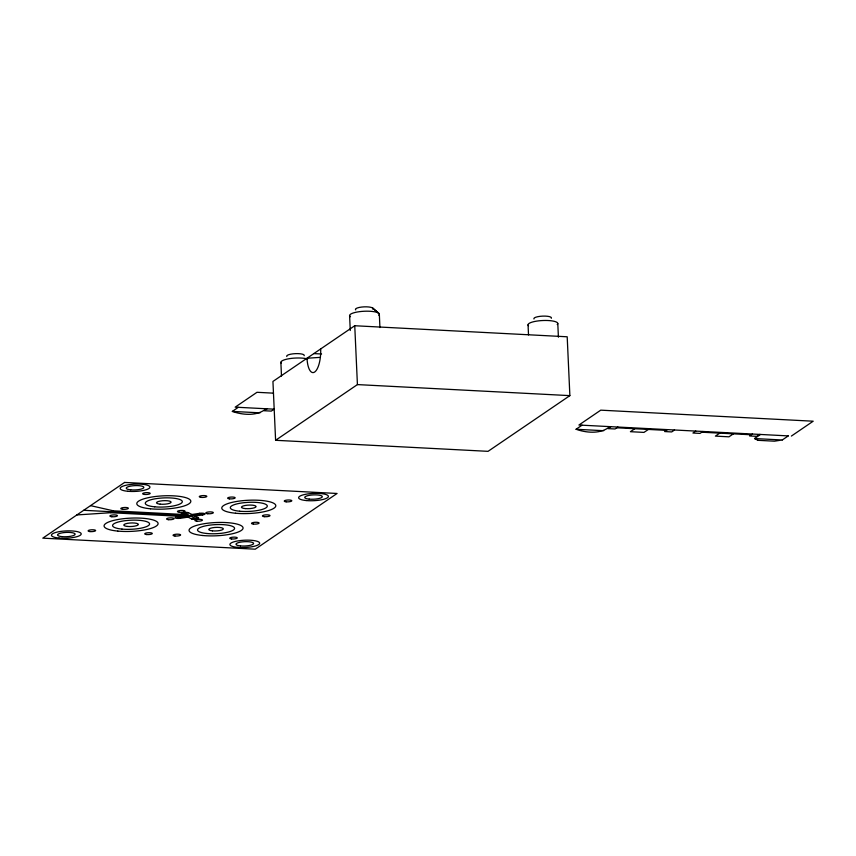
<?xml version="1.0" encoding="UTF-8"?>
<svg xmlns="http://www.w3.org/2000/svg" width="856" height="856" viewBox="0 0 856 856"><rect width="100%" height="100%" fill="white"/><g stroke="black" fill="none" stroke-linecap="round" stroke-linejoin="round"><path stroke-width="1.28" d="M354.748 325.74L272.936 381.444L275.6 440.294L488.059 451.337L569.871 395.633L567.196 336.783L354.748 325.74L357.423 384.59L275.6 440.294M266.055 408.761C257.003 416.412 242.655 415.042 232.308 411.415L238.289 407.317M110.67 512.691L113.399 510.829L182.81 514.445L189.989 515.815L180.081 516.296L110.659 512.701L76.879 514.938M267.051 408.815L264.204 410.741L271.288 411.105L274.123 409.179M180.081 516.296L177.353 516.714A3.799 0.931 -2.6 0 0 175.427 518.03A3.799 0.931 -2.6 0 0 180.434 518.287L188.063 517.131L191.915 514.499L199.544 513.343A3.799 0.931 -2.6 0 1 204.552 513.6A3.799 0.931 -2.6 0 1 202.626 514.916L194.997 516.072L83.706 510.294M576.045 429.273L582.048 425.186M603.737 430.707L576.109 429.273C586.413 432.954 600.773 434.249 609.804 426.63M610.799 426.673L607.963 428.61L615.047 428.974L617.882 427.048M634.778 428.728L630.412 431.692L643.98 432.398L648.377 429.434M667.455 429.626L664.62 431.552L671.703 431.927L674.539 429.99M695.778 431.092L692.943 433.029L700.026 433.393L702.862 431.467M719.757 433.136L715.391 436.111L728.959 436.817L733.357 433.853M752.435 434.035L749.599 435.971L756.683 436.335L759.518 434.409M760.503 434.463L754.51 438.54L757.988 440.326M782.266 439.984L788.269 435.907M791.383 436.068L813.2 421.205L600.752 410.163L578.934 425.025L788.216 435.897M182.81 514.445L181.6 513.825L188.534 512.765L191.915 514.499M178.893 517.495L201.085 514.124L204.627 514.317M188.063 517.131L191.444 518.854L198.389 517.805L194.997 516.072M319.673 357.401L307.015 358.247A19.025 6.816 -87 0 0 314.676 372.018A19.025 6.816 -87 0 0 320.668 348.938M313.842 353.592L321.567 353.999M357.423 384.59L569.871 395.633M272.925 393.129L256.993 392.294L235.175 407.156L273.834 409.157M616.791 427.786L666.364 430.365M701.77 432.205L751.343 434.784M232.361 411.404L260.042 412.838M754.575 438.55L782.202 439.984L774.423 441.182L758.031 440.326M198.453 518.511L194.911 518.329L185.067 513.3M90.533 505.639L113.409 510.829M199.544 513.343L202.626 514.916M177.353 516.714L180.434 518.287M372.788 308.171L378.694 313.221L372.574 307.978M557.791 323.493L558.412 337.2M528.056 324.852L528.516 334.91M379.336 314.216L379.925 327.559M349.59 315.575L350.265 330.502M280.875 362.366L281.485 376.052M350.479 316.72A14.884 3.649 -2.6 0 1 363.95 311.263A14.884 3.649 -2.6 0 1 378.791 315.265M355.679 309.904A8.806 2.161 -2.6 0 1 364.1 306.855A8.806 2.161 -2.6 0 1 372.777 309.123M281.185 363.04A14.884 3.649 -2.6 0 1 289.638 358.621A14.884 3.649 -2.6 0 1 307.625 358.985M286.781 356.513A8.806 2.161 -2.6 0 1 295.374 353.646A8.806 2.161 -2.6 0 1 304.201 355.711M528.505 325.687A14.884 3.649 -2.6 0 1 543.079 320.508A14.884 3.649 -2.6 0 1 557.224 324.542M533.951 318.988A8.806 2.161 -2.6 0 1 542.747 316.121A8.806 2.161 -2.6 0 1 551.307 318.304M198.389 517.805A3.799 0.931 -2.6 0 1 196.452 519.121A3.799 0.931 -2.6 0 1 191.444 518.854M181.6 513.825A3.799 0.931 -2.6 0 1 183.526 512.509A3.799 0.931 -2.6 0 1 188.534 512.765M124.612 482.431L42.8 538.146L255.249 549.188L337.071 493.473L124.612 482.431M201.171 497.4A3.799 0.931 -2.6 0 0 206.831 496.33A3.799 0.931 -2.6 0 0 201.117 495.785A3.799 0.931 -2.6 0 0 201.171 497.4M89.976 531.587A3.799 0.931 -2.6 0 0 95.637 530.527A3.799 0.931 -2.6 0 0 89.912 529.982A3.799 0.931 -2.6 0 0 89.976 531.587M229.504 498.866A3.799 0.931 -2.6 0 0 235.165 497.807A3.799 0.931 -2.6 0 0 229.44 497.261A3.799 0.931 -2.6 0 0 229.504 498.866M253.43 524.097A3.799 0.931 -2.6 0 0 259.09 523.037A3.799 0.931 -2.6 0 0 253.365 522.481A3.799 0.931 -2.6 0 0 253.43 524.097M212.481 530.87A7.297 1.787 -2.6 0 0 223.341 528.837A7.297 1.787 -2.6 0 0 212.363 527.778A7.297 1.787 -2.6 0 0 212.481 530.87M179.353 512.252A3.799 0.931 -2.6 0 0 185.014 511.193A3.799 0.931 -2.6 0 0 179.3 510.636A3.799 0.931 -2.6 0 0 179.353 512.252M286.161 501.819A3.799 0.931 -2.6 0 0 291.821 500.749A3.799 0.931 -2.6 0 0 286.097 500.204A3.799 0.931 -2.6 0 0 286.161 501.819M207.687 513.728A3.799 0.931 -2.6 0 0 213.347 512.658A3.799 0.931 -2.6 0 0 207.623 512.113A3.799 0.931 -2.6 0 0 207.687 513.728M196.773 521.154A3.799 0.931 -2.6 0 0 202.433 520.095A3.799 0.931 -2.6 0 0 196.72 519.538A3.799 0.931 -2.6 0 0 196.773 521.154M111.794 516.735A3.799 0.931 -2.6 0 0 117.454 515.676A3.799 0.931 -2.6 0 0 111.729 515.119A3.799 0.931 -2.6 0 0 111.794 516.735M245.201 508.592A7.297 1.787 -2.6 0 0 256.072 506.549A7.297 1.787 -2.6 0 0 245.084 505.489A7.297 1.787 -2.6 0 0 245.201 508.592M235.496 513.226A27.039 6.634 -2.6 0 0 275.803 505.661A27.039 6.634 -2.6 0 0 235.058 501.744A27.039 6.634 -2.6 0 0 235.496 513.226M121.969 529.094A18.532 4.548 -2.6 0 0 149.597 523.915A18.532 4.548 -2.6 0 0 121.67 521.229A18.532 4.548 -2.6 0 0 121.969 529.094M117.796 531.095A27.039 6.634 -2.6 0 0 158.093 523.53A27.039 6.634 -2.6 0 0 117.358 519.613A27.039 6.634 -2.6 0 0 117.796 531.095M206.949 533.513A18.532 4.548 -2.6 0 0 234.576 528.323A18.532 4.548 -2.6 0 0 206.649 525.638A18.532 4.548 -2.6 0 0 206.949 533.513M202.776 535.514A27.039 6.634 -2.6 0 0 243.072 527.949A27.039 6.634 -2.6 0 0 202.337 524.033A27.039 6.634 -2.6 0 0 202.776 535.514M231.612 538.948A3.799 0.931 -2.6 0 0 237.273 537.889A3.799 0.931 -2.6 0 0 231.548 537.343A3.799 0.931 -2.6 0 0 231.612 538.948M174.956 536.006A3.799 0.931 -2.6 0 0 180.616 534.947A3.799 0.931 -2.6 0 0 174.902 534.39A3.799 0.931 -2.6 0 0 174.956 536.006M130.733 489.846A8.817 2.161 -2.6 0 0 143.872 487.374A8.817 2.161 -2.6 0 0 130.594 486.101A8.817 2.161 -2.6 0 0 130.733 489.846M309.198 499.123A8.817 2.161 -2.6 0 0 322.327 496.662A8.817 2.161 -2.6 0 0 309.059 495.378A8.817 2.161 -2.6 0 0 309.198 499.123M127.737 491.269A14.894 3.649 -2.6 0 0 149.939 487.107A14.894 3.649 -2.6 0 0 127.512 484.945A14.894 3.649 -2.6 0 0 127.737 491.269M62.007 536.637A8.817 2.161 -2.6 0 0 75.146 534.176A8.817 2.161 -2.6 0 0 61.867 532.892A8.817 2.161 -2.6 0 0 62.007 536.637M59.021 538.06A14.894 3.649 -2.6 0 0 81.213 533.898A14.894 3.649 -2.6 0 0 58.786 531.736A14.894 3.649 -2.6 0 0 59.021 538.06M240.472 545.914A8.817 2.161 -2.6 0 0 253.611 543.453A8.817 2.161 -2.6 0 0 240.333 542.169A8.817 2.161 -2.6 0 0 240.472 545.914M237.476 547.348A14.894 3.649 -2.6 0 0 259.678 543.175A14.894 3.649 -2.6 0 0 237.251 541.024A14.894 3.649 -2.6 0 0 237.476 547.348M146.633 534.54A3.799 0.931 -2.6 0 0 152.293 533.47A3.799 0.931 -2.6 0 0 146.569 532.924A3.799 0.931 -2.6 0 0 146.633 534.54M239.68 511.225A18.532 4.548 -2.6 0 0 267.307 506.046A18.532 4.548 -2.6 0 0 239.38 503.36A18.532 4.548 -2.6 0 0 239.68 511.225M154.701 506.816A18.532 4.548 -2.6 0 0 182.317 501.627A18.532 4.548 -2.6 0 0 154.401 498.941A18.532 4.548 -2.6 0 0 154.701 506.816M150.517 508.806A27.039 6.634 -2.6 0 0 190.824 501.242A27.039 6.634 -2.6 0 0 150.078 497.325A27.039 6.634 -2.6 0 0 150.517 508.806M144.525 494.447A3.799 0.931 -2.6 0 0 150.185 493.388A3.799 0.931 -2.6 0 0 144.461 492.842A3.799 0.931 -2.6 0 0 144.525 494.447M127.501 526.451A7.297 1.787 -2.6 0 0 138.362 524.418A7.297 1.787 -2.6 0 0 127.383 523.358A7.297 1.787 -2.6 0 0 127.501 526.451M168.45 519.678A3.799 0.931 -2.6 0 0 174.11 518.618A3.799 0.931 -2.6 0 0 168.386 518.073A3.799 0.931 -2.6 0 0 168.45 519.678M264.344 516.671A3.799 0.931 -2.6 0 0 270.004 515.612A3.799 0.931 -2.6 0 0 264.279 515.055A3.799 0.931 -2.6 0 0 264.344 516.671M160.222 504.173A7.297 1.787 -2.6 0 0 171.093 502.13A7.297 1.787 -2.6 0 0 160.104 501.081A7.297 1.787 -2.6 0 0 160.222 504.173M122.708 509.309A3.799 0.931 -2.6 0 0 128.368 508.25A3.799 0.931 -2.6 0 0 122.643 507.694A3.799 0.931 -2.6 0 0 122.708 509.309M306.202 500.546A14.894 3.649 -2.6 0 0 328.404 496.384A14.894 3.649 -2.6 0 0 305.977 494.222A14.894 3.649 -2.6 0 0 306.202 500.546"/></g></svg>
